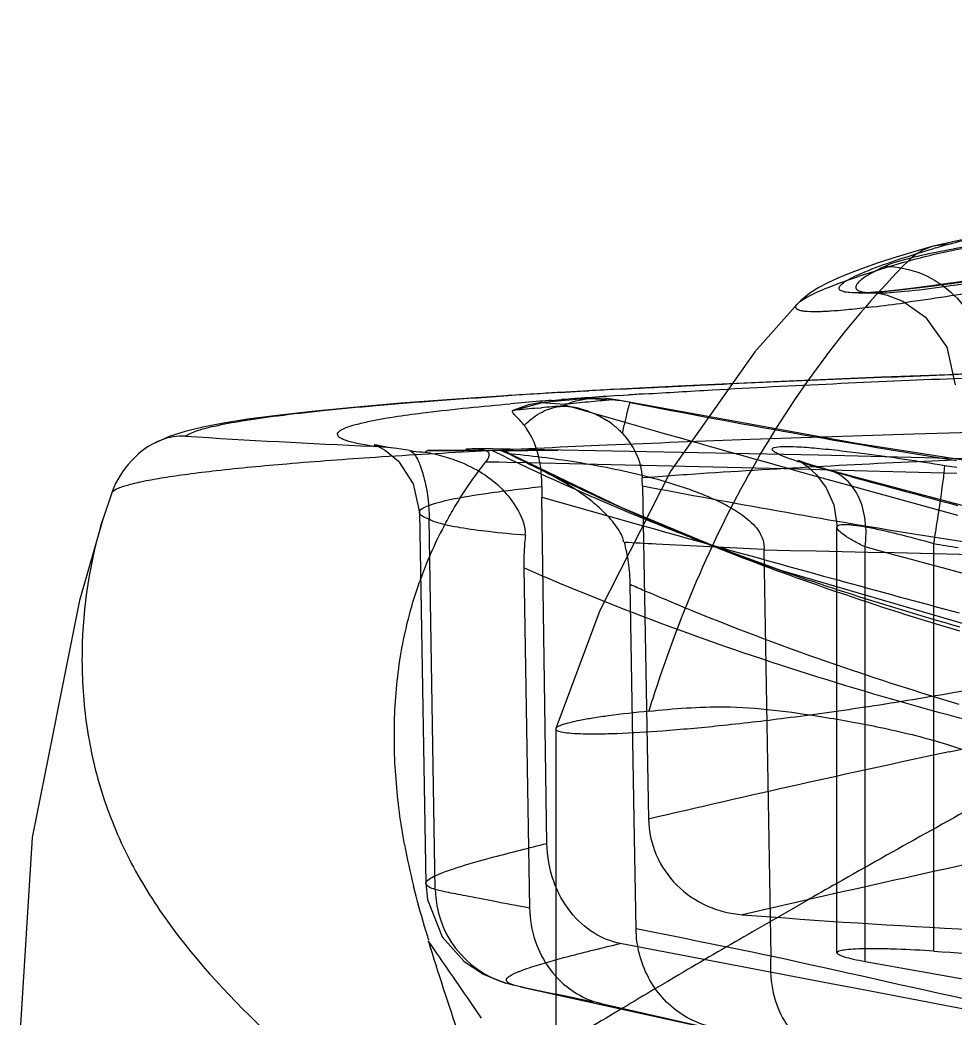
# Model space of a CAD drawing. Header units: millimetres. Extents: x 29875 to 31218, y -21313 to -20364.
# Drawn here: x 30558.96 to 30563.75, y -21043.14 to -21038.03 of the extents above; entities that cross this region are included whole.
import ezdxf

# ---------------------------------------------------------------- set-up
doc = ezdxf.new("R2010")
doc.units = ezdxf.units.MM
doc.header["$LTSCALE"] = 8
doc.layers.add('Cav-cor', color=30, linetype='Continuous')
doc.layers.add('WT', color=4, linetype='Continuous')

# ---------------------------------------------------------------- blocks, each defined once
blk = doc.blocks.new('20160903.150408')
at = {"layer": 'Cav-cor', "color": 241}
for p, q in [((-64.1791, 32.0461), (-64.1794, 32.046)), ((-64.0963, 32.057), (-64.1791, 32.0461)), ((-64.5332, 31.9134), (-64.5295, 31.915)), ((-64.5626, 31.8065), (-64.4715, 31.8065)), ((-64.4719, 31.8065), (-64.4755, 31.8066)), ((-64.8752, 31.7515), (-64.8752, 31.7515)), ((-64.323, 31.7567), (-64.3277, 31.7561)), ((-63.0894, 31.4214), (-64.4446, 31.3745)), ((-64.0695, 31.3687), (-64.0244, 31.3705)), ((-65.7953, 31.313), (-65.7491, 31.3155)), ((-66.1349, 31.256), (-66.0845, 31.2598)), ((-66.0913, 31.2965), (-65.9861, 31.3025)), ((-65.9861, 31.3025), (-65.9439, 31.3049)), ((-65.9372, 31.266), (-65.826, 31.2582)), ((-65.7933, 31.2805), (-65.7399, 31.284)), ((-66.3254, 31.2055), (-66.1893, 31.2441)), ((-66.2061, 31.2163), (-66.1876, 31.218)), ((-66.1873, 31.2443), (-66.0663, 31.236)), ((-66.0399, 31.2238), (-65.9566, 31.2)), ((-65.7315, 31.2462), (-65.731, 31.245)), ((-66.3323, 31.2034), (-66.3254, 31.2055)), ((-65.9566, 31.2), (-65.9323, 31.1931)), ((-65.9323, 31.1931), (-65.7596, 31.1439)), ((-65.7596, 31.1439), (-65.6035, 31.0996)), ((-66.8615, 30.9984), (-66.928, 31.0085)), ((-66.9858, 30.9996), (-66.9197, 30.9447)), ((-66.7703, 30.9989), (-66.5871, 30.9998)), ((-66.4034, 31.0001), (-66.5871, 30.9998)), ((-66.3872, 30.9999), (-66.4409, 30.9992)), ((-66.3855, 30.9999), (-66.3872, 30.9999)), ((-66.3788, 30.9966), (-66.3587, 30.9977)), ((-66.3627, 30.9968), (-66.3788, 30.9966)), ((-66.3308, 30.9994), (-66.1015, 31.0009)), ((-66.405, 30.9385), (-66.4733, 30.9399)), ((-66.3637, 30.9376), (-66.405, 30.9385)), ((-66.2587, 30.9354), (-66.3637, 30.9376)), ((-65.6855, 30.9227), (-66.2587, 30.9354)), ((-65.6668, 30.9223), (-65.6855, 30.9227)), ((-64.8725, 30.9027), (-65.6668, 30.9223)), ((-64.8024, 30.9009), (-64.8725, 30.9027)), ((-64.7128, 30.8985), (-64.744, 30.9044)), ((-64.7134, 30.8961), (-64.744, 30.9044)), ((-64.1203, 30.9229), (-64.0587, 30.9129)), ((-64.8844, 30.8973), (-64.7744, 30.8666)), ((-64.7129, 30.8985), (-64.8024, 30.9009)), ((-64.7744, 30.8666), (-64.7245, 30.8527)), ((-64.7245, 30.8527), (-64.6113, 30.8213)), ((-64.6017, 30.8655), (-64.7134, 30.8961)), ((-64.0581, 30.8804), (-64.7129, 30.8985)), ((-65.6694, 30.8165), (-65.6382, 29.1097)), ((-64.6113, 30.8213), (-64.0546, 30.668)), ((-68.388, 30.7874), (-68.4342, 30.6513)), ((-66.1589, 28.9848), (-66.185, 30.7596)), ((-66.185, 30.7596), (-65.7211, 30.6284)), ((-66.8125, 30.6815), (-66.7793, 28.7796)), ((-66.7311, 28.7485), (-66.7631, 30.6479)), ((-65.7211, 30.6284), (-65.6661, 30.613)), ((-64.6725, 28.4246), (-64.6725, 30.6047)), ((-65.4236, 30.554), (-65.2284, 30.4781)), ((-64.528, 28.3802), (-64.528, 30.5049)), ((-64.1758, 28.4325), (-64.1758, 30.5218)), ((-65.0472, 30.4879), (-65.0117, 28.4074)), ((-66.2773, 30.3973), (-66.2479, 28.653)), ((-64.7408, 30.3557), (-64.673, 30.3371)), ((-65.7116, 29.1085), (-65.7318, 30.3131)), ((-64.0844, 29.7571), (-64.0779, 29.7582)), ((-66.1138, 29.5734), (-66.1141, 29.5717)), ((-66.1141, 29.5718), (-66.1141, 25.7098)), ((-64.0975, 29.4544), (-63.9894, 29.4774)), ((-65.7021, 28.5467), (-65.7116, 29.1085)), ((-64.829, 28.6909), (-64.9625, 28.6144)), ((-64.9625, 28.6144), (-65.1058, 28.5316)), ((-64.7028, 28.2657), (-65.7829, 28.4723)), ((-64.528, 28.3802), (-62.9269, 28.0936)), ((-65.5025, 28.2998), (-65.5429, 28.2759)), ((-65.4821, 28.3118), (-65.5025, 28.2998)), ((-65.4597, 28.325), (-65.4821, 28.3118)), ((-66.3705, 28.2696), (-66.3294, 28.2583)), ((-66.3696, 28.2694), (-66.3705, 28.2696)), ((-66.3277, 28.2586), (-66.3696, 28.2694)), ((-66.2658, 28.2436), (-66.3282, 28.2587)), ((-66.2947, 28.25), (-65.2851, 28.028)), ((-65.5429, 28.2759), (-65.6017, 28.2411)), ((-64.5552, 28.2375), (-64.7028, 28.2657)), ((-63.6352, 28.0623), (-64.5552, 28.2375)), ((-66.4943, 28.0898), (-66.5379, 28.1535)), ((-65.8804, 28.1639), (-65.285, 28.0286)), ((-65.7708, 28.1406), (-65.8417, 28.0981))]:
    blk.add_line(p, q, dxfattribs=at)
for points in [[(-61.6194, 32.4317), (-62.804, 32.2883), (-63.6807, 32.1551), (-64.1794, 32.046)], [(-64.1791, 32.0462), (-64.2614, 32.0226), (-64.3682, 31.9903), (-64.4609, 31.9605), (-64.5407, 31.9328), (-64.6092, 31.9071), (-64.6679, 31.8829), (-64.7192, 31.8593), (-64.7658, 31.8348), (-64.811, 31.8063), (-64.8598, 31.7669), (-64.8754, 31.7513)], [(-63.6907, 31.9171), (-63.9244, 31.8807), (-64.029, 31.8652), (-64.1255, 31.8514), (-64.2138, 31.8395), (-64.2938, 31.8294), (-64.3651, 31.8211), (-64.4272, 31.8148), (-64.4796, 31.8104), (-64.5221, 31.8077), (-64.5539, 31.8066), (-64.5628, 31.8065)], [(-64.4755, 31.8066), (-64.475, 31.8066), (-64.4592, 31.8049), (-64.4151, 31.7959), (-64.334, 31.7648)], [(-64.8753, 31.7514), (-65.093, 31.5043), (-65.523, 30.8945), (-65.888, 30.1793), (-66.1138, 29.5736)], [(-64.334, 31.7648), (-64.2183, 31.6832), (-64.1096, 31.5295), (-64.0661, 31.3351)], [(-64.4446, 31.3745), (-64.9981, 31.3517), (-65.486, 31.3291), (-65.9162, 31.3067), (-66.2936, 31.2846), (-66.6225, 31.2628), (-66.9075, 31.2414), (-67.1529, 31.2202), (-67.3629, 31.1994), (-67.5413, 31.179), (-67.6916, 31.1589), (-67.8173, 31.139), (-67.9225, 31.1187), (-68.0125, 31.0971), (-68.0956, 31.0706), (-68.184, 31.0301)], [(-65.9384, 31.2659), (-66.008, 31.2602), (-66.1213, 31.2504), (-66.1893, 31.2442)], [(-64.5722, 31.0342), (-65.7749, 31.2542), (-65.8274, 31.262), (-65.8748, 31.2665), (-65.9313, 31.2664), (-65.9372, 31.266)], [(-66.1873, 31.2443), (-66.2531, 31.2331), (-66.3331, 31.2037)], [(-67.0402, 31.0277), (-67.0436, 31.0286), (-67.0428, 31.0283), (-67.0254, 31.0213), (-66.9858, 30.9996)], [(-66.9282, 31.0085), (-66.9719, 31.0148), (-67.0067, 31.0207), (-67.0309, 31.0256), (-67.0402, 31.0277)], [(-61.1376, 30.8725), (-62.863, 30.927), (-64.7692, 30.9752), (-66.5246, 31.0088)], [(-60.0572, 30.568), (-60.9607, 30.5925), (-62.0999, 30.6882), (-63.3033, 30.8369), (-64.5722, 31.0342)], [(-65.2284, 30.4781), (-65.7779, 30.7073), (-66.3854, 30.9999)], [(-66.9197, 30.9447), (-66.8437, 30.8288), (-66.8125, 30.6815)], [(-64.8713, 30.948), (-64.8729, 30.9487), (-64.8598, 30.9419), (-64.8251, 30.9189), (-64.777, 30.875), (-64.7269, 30.8073)], [(-64.7128, 30.8985), (-64.7774, 30.9168), (-64.8288, 30.9328), (-64.8616, 30.9442), (-64.8713, 30.948)], [(-59.2821, 29.579), (-60.871, 29.9171), (-62.7644, 30.381), (-64.7128, 30.8985)], [(-64.7269, 30.8073), (-64.6891, 30.7199), (-64.6728, 30.6205), (-64.6725, 30.6055)], [(-68.434, 30.652), (-68.5552, 30.2297), (-68.798, 29.0153), (-68.86, 28)], [(-59.8796, 29.3912), (-61.602, 29.5721), (-63.3556, 29.9154), (-64.9604, 30.384), (-65.4178, 30.5518)], [(-66.7793, 28.7796), (-66.7713, 28.6972), (-66.6964, 28.506), (-66.5836, 28.3799), (-66.484, 28.315)], [(-66.484, 28.315), (-66.4071, 28.2818), (-66.3696, 28.2694)]]:
    blk.add_lwpolyline(points, dxfattribs=at)
for centre, radius, start, end in [((-62.0309, 24.6866), 7.6543, 105.65426, 106.31743), ((-65.7487, 41.8727), 10.2159, 277.08569, 277.99581), ((-58.3058, -127.2858), 158.779, 91.961457, 92.084324), ((-62.4939, -30.4671), 61.8683, 93.058867, 93.196655), ((-63.48, -13.6038), 44.9762, 93.47754, 93.66729), ((-63.132, -19.3026), 50.6855, 93.34721, 93.47947), ((-63.9139, 2.5835), 28.7584, 94.05792, 94.32859), ((-63.5546, -2.453), 33.8077, 93.7969, 94.06137), ((-63.0992, -9.3197), 40.6894, 93.60523, 93.72104), ((-64.5606, 10.8178), 20.4987, 94.57241, 94.99448), ((-64.7931, 15.0191), 16.2587, 94.98564, 95.4077), ((-64.2592, 7.1035), 24.2252, 94.44071, 94.58278), ((-64.3504, 9.9651), 21.3322, 94.64497, 94.94075), ((-64.5913, 16.5116), 14.7981, 95.26083, 95.72061), ((-64.2251, 12.5073), 18.8191, 94.87986, 95.2532), ((-56.5598, 78.0745), 47.7191, 258.91928, 260.9578), ((-66.521, 30.9312), 0.3145, 35.1206, 38.5782), ((-66.093, 30.7827), 0.4424, 52.8583, 57.2027), ((-64.4444, 88.2458), 57.2847, 266.43077, 267.38797), ((-15.1204, 209.1473), 185.0662, 254.170005, 254.401283), ((-67.1071, 29.889), 1.1327, 86.6274, 87.3643), ((-67.111, 29.8247), 1.1972, 85.5226, 86.6224), ((-66.0591, 29.7594), 1.4291, 119.8454, 120.4593), ((-66.6521, 35.994), 5.0049, 273.3604, 273.6802), ((-67.1633, 30.7892), 1.4941, 1.0473, 2.7161), ((-25.2255, 175.0434), 149.4582, 254.72456, 254.941594), ((-64.4134, 30.7855), 1.7718, 179.0706, 180.8363), ((-64.8179, 29.6225), 2.1145, 152.1615, 160.5937), ((-20.129, 192.5638), 168.2311, 254.295149, 254.622252), ((-60.3488, 43.668), 14.0617, 248.87, 249.67137), ((-57.0246, 74.4681), 44.5244, 260.75748, 260.91942), ((-60.0302, 44.5374), 14.9876, 249.68399, 251.59012), ((-60.0713, 43.719), 14.2098, 248.72002, 251.10337), ((-70.7216, -257.3613), 287.9051, 88.018879, 88.870571), ((-60.7039, 41.7277), 12.4729, 246.22727, 246.58659), ((-59.7652, 45.3212), 15.8149, 251.57576, 251.92013), ((-26.271, 170.2411), 145.0788, 254.650996, 254.907693), ((-59.5231, 45.3216), 15.9035, 251.10483, 253.48221), ((-59.4436, 46.3258), 16.8697, 251.94082, 254.17121), ((-59.4288, 45.1312), 16.1087, 251.00267, 253.33528), ((-67.404, 48.7269), 19.2581, 279.94539, 281.50356), ((-58.4925, 27.433), 7.4846, 161.90765, 162.66773), ((-47.2177, -49.5819), 80.8187, 102.055532, 103.174814), ((-33.6018, -25.9215), 62.9099, 118.646083, 119.597963), ((-63.3304, 29.6423), 3.6197, 190.5488, 194.0139), ((-42.8995, -67.9011), 99.0537, 101.998539, 102.9856), ((-34.7205, -23.9419), 60.6361, 119.602698, 119.771673), ((-66.222, 28.7566), 0.5091, 180.8958, 253.0415), ((-61.6773, 73.3007), 44.8166, 265.54629, 268.57928), ((-86.826, -77.9305), 108.5524, 78.407075, 78.778848), ((-35.8601, -21.9654), 58.3546, 120.077492, 120.479944), ((-120.3647, -8.77), 65.2738, 34.448899, 34.803314), ((-50.1758, 33.6018), 17.3623, 197.14641, 198.81774), ((-252.7441, -819.8307), 868.7643, 77.2312392, 77.5204387), ((-61.1965, 71.092), 42.7635, 266.00497, 267.78998), ((-36.6913, -20.5556), 56.718, 120.64536, 120.84409), ((-37.1591, -19.7733), 55.8065, 120.92832, 121.11465)]:
    blk.add_arc(centre, radius, start, end, dxfattribs=at)
for points, knots in [([(-68.388, 30.7874), (-68.3793, 30.7956), (-68.3505, 30.8093), (-68.2958, 30.8265), (-68.2176, 30.8441), (-68.1167, 30.862), (-67.9928, 30.8799), (-67.7822, 30.9054), (-67.4615, 30.9355), (-67.0075, 30.9686), (-66.4607, 31.0001), (-65.8204, 31.03), (-65.0827, 31.0585), (-64.2388, 31.0857), (-63.276, 31.1116), (-62.1839, 31.1369), (-60.958, 31.1613), (-59.6, 31.191), (-58.1165, 31.2337), (-56.5228, 31.295), (-54.2701, 31.4063), (-51.3956, 31.6072), (-47.9397, 32.0012), (-44.4988, 32.5413), (-41.0814, 33.1855), (-37.6987, 33.8928), (-34.3743, 34.6367), (-31.1305, 35.3843), (-28.9964, 35.8758), (-27.9458, 36.115)], [0, 0, 0, 0, 0.000873, 0.002276, 0.004229, 0.006735, 0.009793, 0.013403, 0.022287, 0.033403, 0.046779, 0.062436, 0.080397, 0.100905, 0.124342, 0.151005, 0.180998, 0.214234, 0.25059, 0.289806, 0.331161, 0.415947, 0.501013, 0.586089, 0.671249, 0.755946, 0.839441, 0.921004, 1, 1, 1, 1]), ([(-53.8249, 32.771), (-54.6758, 32.7425), (-55.9168, 32.6955), (-57.5123, 32.6162), (-58.8338, 32.5363), (-60.1973, 32.4229), (-61.5499, 32.2544), (-62.4738, 32.1121), (-63.0999, 32.0092), (-63.4966, 31.9438), (-63.8444, 31.8885), (-64.139, 31.8455), (-64.3724, 31.8173), (-64.5072, 31.8065), (-64.5628, 31.8065)], [0, 0, 0, 0, 0.236676, 0.345216, 0.444052, 0.604704, 0.725458, 0.822871, 0.864551, 0.901833, 0.934628, 0.962466, 0.984557, 1, 1, 1, 1]), ([(-64.4715, 31.8065), (-64.4228, 31.8065), (-64.3063, 31.8158), (-64.105, 31.8411), (-63.8505, 31.8797), (-63.4117, 31.9515), (-62.7303, 32.0669), (-61.7153, 32.2166), (-60.3768, 32.3636), (-58.647, 32.4932), (-56.5381, 32.5952), (-55.0034, 32.6476), (-54.1889, 32.6723)], [0, 0, 0, 0, 0.014133, 0.033894, 0.058938, 0.088871, 0.16303, 0.259647, 0.386807, 0.554023, 0.763357, 1, 1, 1, 1]), ([(-64.0963, 32.057), (-64.0135, 32.08), (-63.8188, 32.1246), (-63.4854, 32.1855), (-63.0769, 32.2479), (-62.4157, 32.3374), (-61.4793, 32.4467), (-60.701, 32.5272), (-60.2884, 32.5682)], [0, 0, 0, 0, 0.06704, 0.155757, 0.264427, 0.389433, 0.676443, 1, 1, 1, 1]), ([(-64.3076, 31.9703), (-64.2235, 31.9944), (-64.0254, 32.0387), (-63.6863, 32.0984), (-63.271, 32.161), (-62.5972, 32.2502), (-61.6415, 32.3574), (-60.847, 32.4371), (-60.4254, 32.4791)], [0, 0, 0, 0, 0.067, 0.155218, 0.263671, 0.388589, 0.675593, 1, 1, 1, 1]), ([(-58.165, 32.4243), (-58.5984, 32.4049), (-59.3875, 32.365), (-60.4693, 32.2876), (-61.3685, 32.1988), (-62.3277, 32.0767), (-63.1588, 31.9431), (-63.878, 31.8239), (-64.184, 31.7763), (-64.323, 31.7567)], [0, 0, 0, 0, 0.209983, 0.382333, 0.524751, 0.647204, 0.850183, 0.932079, 1, 1, 1, 1]), ([(-62.0406, 32.2535), (-62.2782, 32.236), (-62.7168, 32.2003), (-63.3153, 32.1399), (-63.7929, 32.0793), (-64.0692, 32.0343), (-64.185, 32.0104)], [0, 0, 0, 0, 0.331053, 0.611327, 0.835676, 1, 1, 1, 1]), ([(-64.5295, 31.915), (-64.4815, 31.935), (-64.3661, 31.9766), (-64.2491, 32.0128), (-64.1814, 32.0326)], [0, 0, 0, 0, 0.424762, 1, 1, 1, 1]), ([(-64.185, 32.0104), (-64.2346, 32.0001), (-64.3163, 31.9814), (-64.397, 31.9567), (-64.4271, 31.9426)], [0, 0, 0, 0, 0.604264, 1, 1, 1, 1]), ([(-64.3075, 31.9703), (-64.6101, 31.666), (-65.1328, 30.9667), (-65.4728, 30.1682), (-65.6071, 29.7573)], [0, 0, 0, 0, 0.4982, 1, 1, 1, 1]), ([(-64.8752, 31.7514), (-64.8687, 31.7583), (-64.8496, 31.7724), (-64.7931, 31.8041), (-64.6865, 31.8487), (-64.5164, 31.9081), (-64.3834, 31.9485), (-64.3076, 31.9704)], [0, 0, 0, 0, 0.046952, 0.115109, 0.318123, 0.612605, 1, 1, 1, 1]), ([(-64.4271, 31.9426), (-64.4445, 31.9345), (-64.4757, 31.9192), (-64.5165, 31.8963), (-64.5468, 31.8758), (-64.5663, 31.8581), (-64.5774, 31.8418), (-64.5742, 31.8249), (-64.5575, 31.8155), (-64.5446, 31.8124), (-64.5366, 31.8109)], [0, 0, 0, 0, 0.242731, 0.439899, 0.592325, 0.702165, 0.775182, 0.829232, 0.897624, 1, 1, 1, 1]), ([(-64.4271, 31.9426), (-64.362, 31.9423), (-64.2304, 31.9158), (-64.0634, 31.8046), (-63.95, 31.639), (-63.9214, 31.5075), (-63.92, 31.4421)], [0, 0, 0, 0, 0.249352, 0.499315, 0.749677, 1, 1, 1, 1]), ([(-64.5628, 31.8065), (-64.5777, 31.8065), (-64.6032, 31.8072), (-64.6325, 31.8109), (-64.649, 31.8164), (-64.6568, 31.8209), (-64.6614, 31.827), (-64.6616, 31.8344), (-64.6576, 31.842), (-64.6466, 31.8542), (-64.6062, 31.8818), (-64.5651, 31.9), (-64.5332, 31.9134)], [0, 0, 0, 0, 0.169682, 0.29117, 0.334504, 0.367527, 0.393181, 0.417574, 0.447797, 0.488047, 0.605019, 1, 1, 1, 1]), ([(-64.5366, 31.8109), (-64.5322, 31.8101), (-64.5107, 31.8071), (-64.4889, 31.8065), (-64.4717, 31.8065)], [0, 0, 0, 0, 0.20788, 1, 1, 1, 1]), ([(-64.6355, 31.7186), (-64.6576, 31.7166), (-64.6895, 31.7139), (-64.7305, 31.7114), (-64.7714, 31.7097), (-64.8103, 31.7092), (-64.847, 31.7131), (-64.8671, 31.7169), (-64.8906, 31.7294), (-64.8802, 31.7461), (-64.8753, 31.7513)], [0, 0, 0, 0, 0.240919, 0.348226, 0.446548, 0.686166, 0.774391, 0.841724, 0.921187, 1, 1, 1, 1]), ([(-64.4885, 31.7348), (-64.5017, 31.7332), (-64.5507, 31.7273), (-64.5997, 31.722), (-64.6355, 31.7186)], [0, 0, 0, 0, 0.269507, 1, 1, 1, 1]), ([(-65.7491, 31.3155), (-65.6251, 31.322), (-65.0691, 31.3498), (-64.5129, 31.3724), (-64.0807, 31.3881)], [0, 0, 0, 0, 0.223046, 1, 1, 1, 1]), ([(-65.6578, 31.2892), (-65.5428, 31.2965), (-65.0136, 31.3276), (-64.484, 31.3518), (-64.0695, 31.3687)], [0, 0, 0, 0, 0.217347, 1, 1, 1, 1]), ([(-68.0106, 31.0722), (-68.0048, 31.0775), (-67.9881, 31.0872), (-67.9394, 31.1064), (-67.8495, 31.1286), (-67.7086, 31.1543), (-67.5234, 31.1801), (-67.2944, 31.2061), (-67.0213, 31.2318), (-66.7039, 31.257), (-66.4775, 31.2725), (-66.3568, 31.2802)], [0, 0, 0, 0, 0.014077, 0.034255, 0.093879, 0.17955, 0.291263, 0.429045, 0.592942, 0.78318, 1, 1, 1, 1]), ([(-67.0682, 31.1488), (-66.9725, 31.1687), (-66.7316, 31.202), (-66.4899, 31.226), (-66.3452, 31.2387)], [0, 0, 0, 0, 0.402344, 1, 1, 1, 1]), ([(-66.1604, 31.2071), (-66.1535, 31.21), (-66.1263, 31.2199), (-66.0973, 31.2251), (-66.0758, 31.2258)], [0, 0, 0, 0, 0.259147, 1, 1, 1, 1]), ([(-66.0779, 31.2272), (-66.0658, 31.2281), (-66.0352, 31.225), (-65.983, 31.214), (-65.919, 31.1917), (-65.8753, 31.1687), (-65.8534, 31.1545)], [0, 0, 0, 0, 0.151846, 0.382777, 0.671319, 1, 1, 1, 1]), ([(-66.0663, 31.236), (-66.0671, 31.236), (-66.0692, 31.2359), (-66.0677, 31.233), (-66.0639, 31.2321), (-66.0609, 31.2305), (-66.0589, 31.2298)], [0, 0, 0, 0, 0.171804, 0.271386, 0.541934, 1, 1, 1, 1]), ([(-66.0589, 31.2298), (-66.0576, 31.2294), (-66.0513, 31.2272), (-66.0449, 31.2253), (-66.0399, 31.2238)], [0, 0, 0, 0, 0.207893, 1, 1, 1, 1]), ([(-65.731, 31.245), (-65.7509, 31.2489), (-65.7781, 31.2538), (-65.8098, 31.2576), (-65.8216, 31.2586), (-65.826, 31.2582)], [0, 0, 0, 0, 0.63293, 0.862822, 1, 1, 1, 1]), ([(-65.7714, 31.086), (-65.7666, 31.1085), (-65.7596, 31.1403), (-65.7505, 31.1797), (-65.745, 31.2029), (-65.7403, 31.2207), (-65.7367, 31.2348), (-65.7339, 31.2411), (-65.7325, 31.2464), (-65.7315, 31.2462)], [0, 0, 0, 0, 0.417647, 0.59001, 0.734129, 0.848328, 0.931157, 0.981602, 1, 1, 1, 1]), ([(-66.2968, 31.1527), (-66.303, 31.1597), (-66.314, 31.1713), (-66.327, 31.1844), (-66.3335, 31.1928), (-66.3361, 31.1972), (-66.3362, 31.2016), (-66.3341, 31.2032), (-66.333, 31.2037)], [0, 0, 0, 0, 0.4179, 0.719009, 0.82265, 0.895709, 0.946605, 1, 1, 1, 1]), ([(-66.2751, 31.1273), (-66.2666, 31.1361), (-66.2325, 31.1681), (-66.1923, 31.194), (-66.1604, 31.2071)], [0, 0, 0, 0, 0.262822, 1, 1, 1, 1]), ([(-67.055, 31.0206), (-67.0811, 31.0248), (-67.126, 31.033), (-67.1769, 31.0455), (-67.2064, 31.0572), (-67.2225, 31.0654), (-67.2378, 31.0818), (-67.2234, 31.0987), (-67.2083, 31.1075), (-67.1809, 31.12), (-67.1338, 31.1342), (-67.0923, 31.1438), (-67.0682, 31.1488)], [0, 0, 0, 0, 0.211342, 0.364538, 0.420012, 0.462235, 0.514159, 0.565662, 0.606575, 0.659537, 0.803443, 1, 1, 1, 1]), ([(-66.2751, 31.1273), (-66.277, 31.1297), (-66.284, 31.1383), (-66.2913, 31.1467), (-66.2968, 31.1527)], [0, 0, 0, 0, 0.267422, 1, 1, 1, 1]), ([(-66.1849, 30.8142), (-66.1844, 30.8466), (-66.1902, 30.9499), (-66.2227, 31.0538), (-66.2638, 31.1121)], [0, 0, 0, 0, 0.312339, 1, 1, 1, 1]), ([(-65.8259, 31.1353), (-65.8211, 31.1317), (-65.8019, 31.1165), (-65.7839, 31.0996), (-65.7714, 31.086)], [0, 0, 0, 0, 0.2452, 1, 1, 1, 1]), ([(-68.0106, 31.0722), (-68.032, 31.0735), (-68.0925, 31.0707), (-68.1503, 31.0492), (-68.1839, 31.0302)], [0, 0, 0, 0, 0.356923, 1, 1, 1, 1]), ([(-65.7714, 31.086), (-65.7438, 31.056), (-65.6949, 30.9864), (-65.6728, 30.9029), (-65.6708, 30.86)], [0, 0, 0, 0, 0.487028, 1, 1, 1, 1]), ([(-68.1839, 31.0302), (-68.2236, 31.0077), (-68.308, 30.9388), (-68.3664, 30.8451), (-68.388, 30.7874)], [0, 0, 0, 0, 0.425154, 1, 1, 1, 1]), ([(-66.9282, 31.0085), (-66.9503, 31.0115), (-66.9801, 31.015), (-67.0099, 31.0176), (-67.0175, 31.0182)], [0, 0, 0, 0, 0.745598, 1, 1, 1, 1]), ([(-66.5754, 31.0064), (-66.571, 31.0068), (-66.5541, 31.0083), (-66.5371, 31.009), (-66.5246, 31.0088)], [0, 0, 0, 0, 0.263584, 1, 1, 1, 1]), ([(-66.5246, 31.0088), (-66.5152, 31.0086), (-66.4978, 31.0075), (-66.4747, 31.0025), (-66.4549, 30.9893), (-66.4556, 30.973), (-66.458, 30.966)], [0, 0, 0, 0, 0.301867, 0.555587, 0.761258, 1, 1, 1, 1]), ([(-64.9742, 30.9812), (-64.9807, 30.9845), (-64.9893, 30.9891), (-64.9986, 30.9962), (-65.0025, 31.0005), (-65.0043, 31.0049), (-65.0021, 31.0111), (-64.997, 31.0129), (-64.9936, 31.0141)], [0, 0, 0, 0, 0.404967, 0.547728, 0.653667, 0.730656, 0.798539, 1, 1, 1, 1]), ([(-64.9936, 31.0141), (-64.9802, 31.0185), (-64.9411, 31.0203), (-64.8692, 31.0189), (-64.7688, 31.0109), (-64.6931, 31.003), (-64.6511, 30.9982)], [0, 0, 0, 0, 0.122903, 0.335109, 0.630988, 1, 1, 1, 1]), ([(-66.8615, 30.9984), (-66.8487, 30.994), (-66.833, 30.9758), (-66.8192, 30.9477), (-66.8019, 30.9049), (-66.7732, 30.8062), (-66.762, 30.7128), (-66.7631, 30.6479)], [0, 0, 0, 0, 0.109286, 0.174508, 0.254354, 0.478634, 1, 1, 1, 1]), ([(-66.8615, 30.9984), (-66.8554, 30.9975), (-66.8296, 30.9937), (-66.8035, 30.9918), (-66.7836, 30.9912)], [0, 0, 0, 0, 0.235688, 1, 1, 1, 1]), ([(-66.7836, 30.9912), (-66.7512, 30.9854), (-66.6875, 30.9705), (-66.5822, 30.9342), (-66.4744, 30.8783), (-66.3741, 30.7934), (-66.3009, 30.6913), (-66.2686, 30.6083), (-66.2715, 30.5661)], [0, 0, 0, 0, 0.138772, 0.274922, 0.468566, 0.647685, 0.821762, 1, 1, 1, 1]), ([(-66.4409, 30.9992), (-66.4831, 30.9987), (-66.5929, 30.9993), (-66.7027, 30.9989), (-66.7703, 30.9989)], [0, 0, 0, 0, 0.384192, 1, 1, 1, 1]), ([(-66.458, 30.966), (-66.4586, 30.9641), (-66.4625, 30.9547), (-66.4683, 30.9463), (-66.4733, 30.9399)], [0, 0, 0, 0, 0.197159, 1, 1, 1, 1]), ([(-65.4236, 30.554), (-65.5097, 30.5874), (-65.8536, 30.7245), (-66.1918, 30.8762), (-66.4409, 30.9992)], [0, 0, 0, 0, 0.249422, 1, 1, 1, 1]), ([(-66.4034, 31.0001), (-66.3991, 31.0001), (-66.3934, 31.0004), (-66.3875, 30.9998), (-66.3858, 31.0001), (-66.3854, 30.9999)], [0, 0, 0, 0, 0.723008, 0.925774, 1, 1, 1, 1]), ([(-66.3625, 30.9846), (-66.3662, 30.9862), (-66.3796, 30.992), (-66.3933, 30.9971), (-66.4034, 31.0001)], [0, 0, 0, 0, 0.273686, 1, 1, 1, 1]), ([(-66.3872, 30.9999), (-66.2934, 30.9512), (-65.9163, 30.7627), (-65.5288, 30.5955), (-65.2346, 30.4806)], [0, 0, 0, 0, 0.250821, 1, 1, 1, 1]), ([(-66.1015, 31.0009), (-66.1475, 30.9992), (-66.2346, 30.9985), (-66.3217, 30.9973), (-66.3627, 30.9968)], [0, 0, 0, 0, 0.528903, 1, 1, 1, 1]), ([(-66.3625, 30.9846), (-66.2443, 30.9736), (-66.0668, 30.9518), (-65.8319, 30.9097), (-65.656, 30.8702), (-65.5108, 30.8291), (-65.3962, 30.7893), (-65.311, 30.7546), (-65.2273, 30.7137), (-65.16, 30.6719), (-65.1103, 30.6301), (-65.0628, 30.5796), (-65.0434, 30.5239), (-65.0467, 30.4879)], [0, 0, 0, 0, 0.241483, 0.363082, 0.485121, 0.607794, 0.669537, 0.731725, 0.794664, 0.858907, 0.892042, 0.926461, 1, 1, 1, 1]), ([(-65.7726, 30.5581), (-65.7782, 30.5726), (-65.7952, 30.5991), (-65.832, 30.6498), (-65.8881, 30.7062), (-65.9626, 30.7662), (-66.0699, 30.8378), (-66.205, 30.9079), (-66.3121, 30.9622), (-66.3625, 30.9846)], [0, 0, 0, 0, 0.062744, 0.126261, 0.254252, 0.383428, 0.513758, 0.776152, 1, 1, 1, 1]), ([(-64.8522, 30.936), (-64.8764, 30.9436), (-64.9176, 30.9573), (-64.9581, 30.9732), (-64.9742, 30.9812)], [0, 0, 0, 0, 0.584943, 1, 1, 1, 1]), ([(-64.6511, 30.9982), (-64.611, 30.9936), (-64.4337, 30.9716), (-64.2569, 30.9452), (-64.1203, 30.9229)], [0, 0, 0, 0, 0.22562, 1, 1, 1, 1]), ([(-66.6876, 30.6099), (-66.673, 30.6375), (-66.6093, 30.7523), (-66.5349, 30.8611), (-66.4733, 30.9399)], [0, 0, 0, 0, 0.238207, 1, 1, 1, 1]), ([(-65.6708, 30.86), (-65.559, 30.8686), (-65.0248, 30.906), (-64.49, 30.933), (-64.0671, 30.952)], [0, 0, 0, 0, 0.209475, 1, 1, 1, 1]), ([(-64.744, 30.9044), (-64.7537, 30.9071), (-64.79, 30.9172), (-64.826, 30.9278), (-64.8522, 30.936)], [0, 0, 0, 0, 0.270326, 1, 1, 1, 1]), ([(-64.1758, 30.5218), (-64.1679, 30.5704), (-64.1537, 30.6609), (-64.1377, 30.7682), (-64.1282, 30.84), (-64.1233, 30.8786), (-64.121, 30.905), (-64.1197, 30.9185), (-64.1203, 30.9229)], [0, 0, 0, 0, 0.364335, 0.678707, 0.803344, 0.900535, 0.966761, 1, 1, 1, 1]), ([(-64.528, 30.5049), (-64.522, 30.5497), (-64.5208, 30.6374), (-64.5528, 30.7584), (-64.617, 30.853), (-64.6806, 30.8896), (-64.7128, 30.8984)], [0, 0, 0, 0, 0.288251, 0.552555, 0.786909, 1, 1, 1, 1]), ([(-66.8125, 30.6815), (-66.8126, 30.6878), (-66.7993, 30.7029), (-66.7473, 30.7259), (-66.6309, 30.7548), (-66.4349, 30.7859), (-66.2769, 30.8045), (-66.1849, 30.8142)], [0, 0, 0, 0, 0.028899, 0.080606, 0.267687, 0.573448, 1, 1, 1, 1]), ([(-60.0615, 30.16), (-60.297, 30.1563), (-60.7683, 30.1685), (-61.7085, 30.231), (-62.88, 30.3585), (-64.2788, 30.5628), (-65.2067, 30.7277), (-65.6694, 30.8165)], [0, 0, 0, 0, 0.124989, 0.24999, 0.499985, 0.749991, 1, 1, 1, 1]), ([(-68.434, 30.652), (-68.5017, 30.4316), (-68.557, 30.0784), (-68.5295, 29.6039), (-68.4511, 29.2436), (-68.3083, 28.8991), (-68.0375, 28.4638), (-67.7681, 28.1805), (-67.5775, 28)], [0, 0, 0, 0, 0.234032, 0.356777, 0.481358, 0.606544, 0.733515, 1, 1, 1, 1]), ([(-66.7631, 30.6479), (-66.7759, 30.6521), (-66.7946, 30.658), (-66.8124, 30.6745), (-66.8125, 30.6815)], [0, 0, 0, 0, 0.657744, 1, 1, 1, 1]), ([(-66.7631, 30.6479), (-66.756, 30.6432), (-66.7373, 30.6349), (-66.6847, 30.6189), (-66.5903, 30.6014), (-66.4444, 30.5822), (-66.3322, 30.5715), (-66.269, 30.566)], [0, 0, 0, 0, 0.050294, 0.121328, 0.327952, 0.621366, 1, 1, 1, 1]), ([(-64.6725, 30.6055), (-64.6725, 30.6077), (-64.6703, 30.6128), (-64.6617, 30.6171), (-64.6495, 30.6195), (-64.6327, 30.6203), (-64.6116, 30.6195), (-64.575, 30.6161), (-64.5203, 30.6074), (-64.4456, 30.5923), (-64.3289, 30.5648), (-64.238, 30.54), (-64.1758, 30.5218)], [0, 0, 0, 0, 0.012885, 0.029419, 0.053367, 0.085851, 0.127093, 0.176845, 0.300064, 0.450396, 0.621659, 1, 1, 1, 1]), ([(-64.528, 30.5049), (-64.5484, 30.5149), (-64.5843, 30.5335), (-64.6302, 30.5611), (-64.6586, 30.5825), (-64.6724, 30.5987), (-64.6725, 30.6054)], [0, 0, 0, 0, 0.381297, 0.680883, 0.887514, 1, 1, 1, 1]), ([(-66.269, 30.566), (-66.2705, 30.5523), (-66.2763, 30.4963), (-66.2781, 30.4398), (-66.2773, 30.3973)], [0, 0, 0, 0, 0.244005, 1, 1, 1, 1]), ([(-65.7618, 30.53), (-65.7077, 30.5267), (-65.4696, 30.513), (-65.2313, 30.5015), (-65.0473, 30.4932)], [0, 0, 0, 0, 0.227565, 1, 1, 1, 1]), ([(-65.7318, 30.3131), (-65.7324, 30.3504), (-65.7378, 30.4235), (-65.753, 30.4952), (-65.7618, 30.53)], [0, 0, 0, 0, 0.509422, 1, 1, 1, 1]), ([(-59.4274, 29.249), (-59.8551, 29.3354), (-60.7087, 29.5238), (-62.4106, 29.9367), (-63.6817, 30.2736), (-64.528, 30.5049)], [0, 0, 0, 0, 0.249205, 0.499049, 1, 1, 1, 1]), ([(-60.066, 28.9839), (-60.5964, 29.0134), (-61.6556, 29.1234), (-63.2284, 29.4081), (-64.7794, 29.8143), (-65.7866, 30.182), (-66.2773, 30.3973)], [0, 0, 0, 0, 0.24906, 0.498563, 0.748735, 1, 1, 1, 1]), ([(-66.8889, 28.9796), (-66.9093, 29.0903), (-66.9385, 29.3133), (-66.9458, 29.6512), (-66.9097, 29.9917), (-66.851, 30.2149), (-66.8122, 30.325)], [0, 0, 0, 0, 0.247974, 0.494301, 0.742748, 1, 1, 1, 1]), ([(-65.6601, 30.2818), (-65.579, 30.2467), (-65.2536, 30.1098), (-64.9228, 29.9861), (-64.6726, 29.8999)], [0, 0, 0, 0, 0.250429, 1, 1, 1, 1]), ([(-66.114, 29.5716), (-66.114, 29.5674), (-66.0992, 29.5589), (-66.0733, 29.5545), (-66.0278, 29.549), (-65.967, 29.5467), (-65.889, 29.5464), (-65.7538, 29.55), (-65.5475, 29.5628), (-65.2588, 29.5893), (-64.916, 29.629), (-64.5185, 29.6846), (-64.2355, 29.7306), (-64.0844, 29.7571)], [0, 0, 0, 0, 0.006237, 0.019849, 0.041652, 0.07163, 0.109649, 0.155541, 0.269918, 0.412119, 0.580173, 0.775354, 1, 1, 1, 1]), ([(-65.6373, 29.6627), (-65.5086, 29.6759), (-65.2101, 29.7002), (-64.8126, 29.6471), (-64.4389, 29.5807), (-64.1182, 29.5026), (-63.786, 29.3777), (-63.5739, 29.2548), (-63.4728, 29.1812)], [0, 0, 0, 0, 0.171934, 0.396048, 0.529899, 0.676606, 0.833862, 1, 1, 1, 1]), ([(-65.6373, 29.6627), (-65.7058, 29.6557), (-65.8015, 29.6451), (-65.919, 29.6282), (-65.9857, 29.6167), (-66.0378, 29.6055), (-66.0765, 29.5948), (-66.1001, 29.5855), (-66.1124, 29.5777), (-66.1138, 29.5734)], [0, 0, 0, 0, 0.423298, 0.5909, 0.729294, 0.838723, 0.919566, 0.972515, 1, 1, 1, 1]), ([(-65.6382, 29.1097), (-65.637, 29.0473), (-65.6101, 28.9215), (-65.5018, 28.7632), (-65.3438, 28.6552), (-65.2198, 28.6242), (-65.1575, 28.6194)], [0, 0, 0, 0, 0.249957, 0.499873, 0.749882, 1, 1, 1, 1]), ([(-66.7793, 28.7796), (-66.7794, 28.786), (-66.7661, 28.8015), (-66.7356, 28.8178), (-66.6865, 28.8388), (-66.5838, 28.8736), (-66.4056, 28.9232), (-66.2497, 28.9624), (-66.1589, 28.9848)], [0, 0, 0, 0, 0.029036, 0.081369, 0.161096, 0.269364, 0.574938, 1, 1, 1, 1]), ([(-65.7829, 28.4723), (-65.8306, 28.4815), (-65.9275, 28.5207), (-66.0489, 28.6324), (-66.1355, 28.7926), (-66.1579, 28.9191), (-66.1589, 28.9848)], [0, 0, 0, 0, 0.213198, 0.447403, 0.711062, 1, 1, 1, 1]), ([(-66.7646, 28.4898), (-66.7718, 28.5128), (-66.7996, 28.6042), (-66.8251, 28.6964), (-66.8423, 28.7658)], [0, 0, 0, 0, 0.25199, 1, 1, 1, 1]), ([(-66.7311, 28.7486), (-66.7436, 28.7524), (-66.7617, 28.7573), (-66.7792, 28.7729), (-66.7793, 28.7796)], [0, 0, 0, 0, 0.660303, 1, 1, 1, 1]), ([(-66.2479, 28.653), (-66.3097, 28.6648), (-66.4192, 28.6857), (-66.562, 28.7128), (-66.6612, 28.7327), (-66.7129, 28.7432), (-66.7311, 28.7485)], [0, 0, 0, 0, 0.383419, 0.67904, 0.884923, 1, 1, 1, 1]), ([(-66.2479, 28.653), (-66.2469, 28.5966), (-66.2279, 28.4842), (-66.1503, 28.3345), (-66.0314, 28.2201), (-65.9315, 28.176), (-65.8804, 28.1639)], [0, 0, 0, 0, 0.25846, 0.512453, 0.759487, 1, 1, 1, 1]), ([(-65.4734, 28.1126), (-65.5421, 28.1586), (-65.6585, 28.2909), (-65.7007, 28.4611), (-65.7021, 28.5467)], [0, 0, 0, 0, 0.491286, 1, 1, 1, 1]), ([(-66.2355, 28.3523), (-66.1743, 28.3722), (-66.0237, 28.4134), (-65.8721, 28.4507), (-65.7829, 28.4723)], [0, 0, 0, 0, 0.412098, 1, 1, 1, 1]), ([(-65.0117, 28.4074), (-65.0162, 28.3514), (-65.0113, 28.2416), (-64.9609, 28.0914), (-64.8703, 27.9757), (-64.7865, 27.9313), (-64.744, 27.9205)], [0, 0, 0, 0, 0.281064, 0.543071, 0.780634, 1, 1, 1, 1]), ([(-64.1758, 28.4325), (-64.2395, 28.4369), (-64.3319, 28.4419), (-64.4493, 28.445), (-64.5238, 28.4451), (-64.5839, 28.4437), (-64.6306, 28.4394), (-64.6562, 28.4359), (-64.6725, 28.4287), (-64.6725, 28.4246)], [0, 0, 0, 0, 0.382394, 0.554175, 0.704188, 0.827057, 0.918342, 0.975455, 1, 1, 1, 1]), ([(-64.6725, 28.4246), (-64.6725, 28.4201), (-64.6566, 28.4112), (-64.6306, 28.4024), (-64.584, 28.3907), (-64.5485, 28.3839), (-64.528, 28.3802)], [0, 0, 0, 0, 0.08797, 0.284344, 0.591817, 1, 1, 1, 1]), ([(-66.3046, 28.3276), (-66.2997, 28.3296), (-66.2769, 28.3385), (-66.2537, 28.3464), (-66.2355, 28.3523)], [0, 0, 0, 0, 0.217954, 1, 1, 1, 1]), ([(-66.3282, 28.2587), (-66.3346, 28.2608), (-66.3457, 28.2647), (-66.3588, 28.2717), (-66.3669, 28.2799), (-66.3665, 28.2904), (-66.3585, 28.2993), (-66.3386, 28.3133), (-66.3192, 28.3217), (-66.3046, 28.3276)], [0, 0, 0, 0, 0.161362, 0.276581, 0.354668, 0.419161, 0.503937, 0.626122, 1, 1, 1, 1]), ([(-65.8804, 28.1639), (-65.9227, 28.1727), (-66.0512, 28.1991), (-66.1799, 28.2247), (-66.2659, 28.2436)], [0, 0, 0, 0, 0.329357, 1, 1, 1, 1]), ([(-65.3266, 28.0475), (-65.3656, 28.0571), (-65.4163, 28.0771), (-65.4621, 28.105), (-65.4734, 28.1126)], [0, 0, 0, 0, 0.747042, 1, 1, 1, 1])]:
    blk.add_open_spline(points, degree=3, knots=knots, dxfattribs=at)
for points in [[(-64.1794, 32.046), (-64.2272, 32.0325), (-64.2727, 32.0055), (-64.3076, 31.9702)], [(-66.0778, 31.2272), (-66.0346, 31.2486), (-65.9865, 31.262), (-65.9384, 31.2659)], [(-66.0758, 31.2258), (-66.0638, 31.2262), (-66.0517, 31.2255), (-66.0399, 31.2238)], [(-65.7668, 30.5302), (-65.7669, 30.5397), (-65.7693, 30.5492), (-65.7726, 30.5581)]]:
    blk.add_open_spline(points, degree=3, dxfattribs=at)

msp = doc.modelspace()

# ---------------------------------------------------------------- block references
at = {"layer": 'WT'}
msp.add_blockref('20160903.150408', (30627.8198, -21071.2329), dxfattribs=at)

doc.saveas('drawing.dxf')
